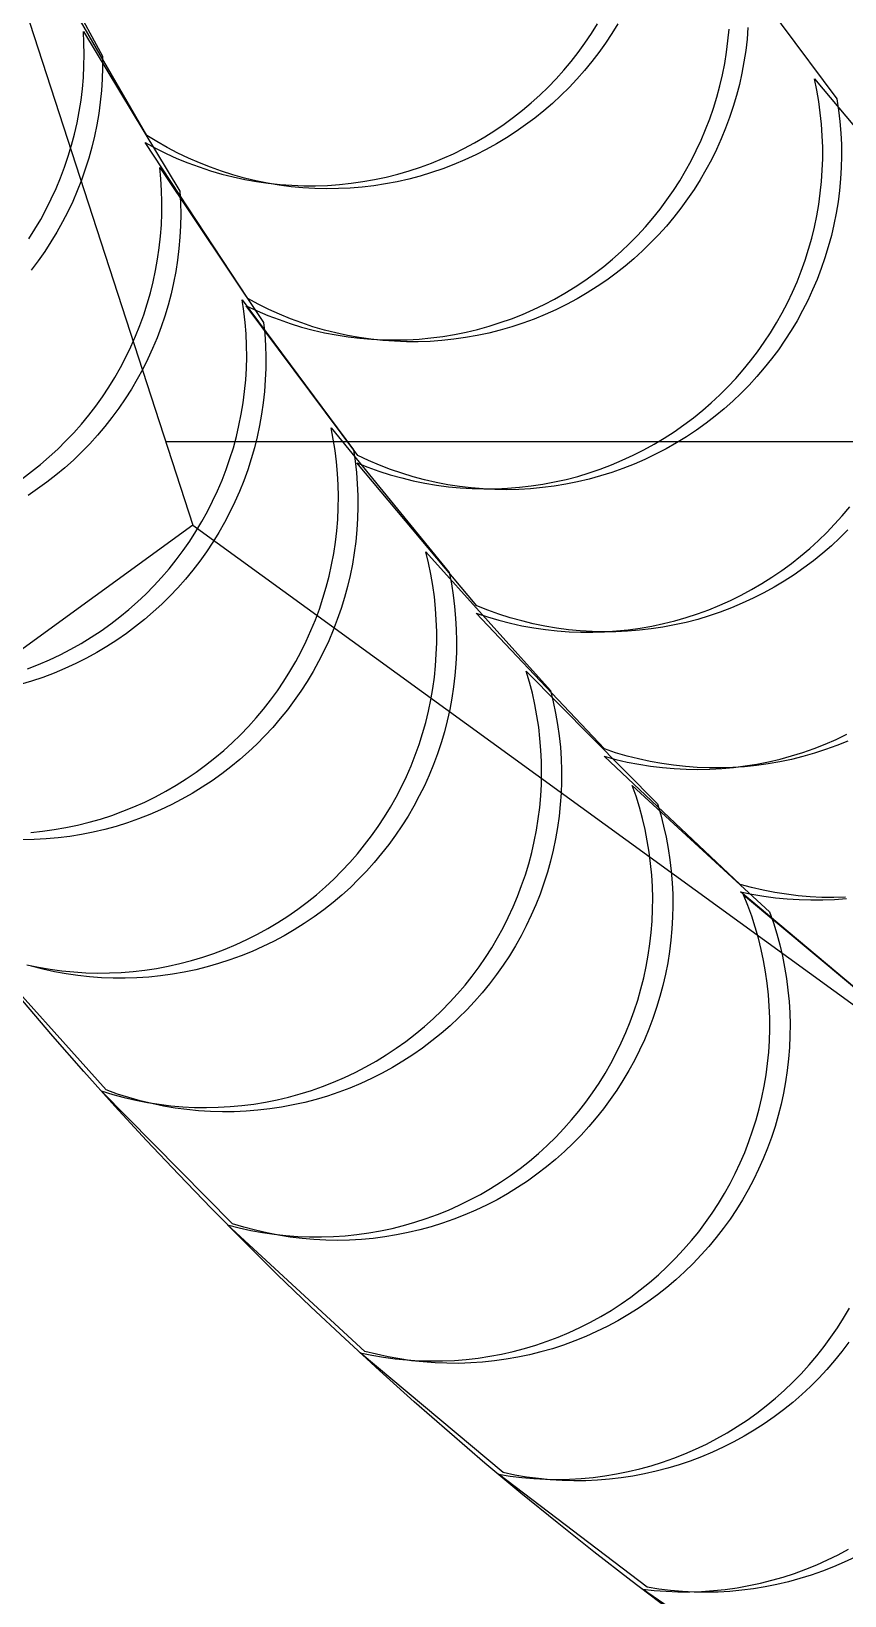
# Model space of a CAD drawing. Header units: metres. Extents: x -10.4 to 10.4, y -10.4 to 10.4.
# Drawn here: x -7.952 to -5.773, y -8.331 to -4.14 of the extents above; entities that cross this region are included whole.
import ezdxf

# ---------------------------------------------------------------- set-up
doc = ezdxf.new("R2010")
doc.units = ezdxf.units.M
for name, color, linetype in [('OBSERVED_CIRCULAR_SCAN', 3, 'Continuous'), ('SCAN_FOOTPRINTS', 5, 'Continuous'), ('TANK_BOUNDARY', 7, 'Continuous')]:
    doc.layers.add(name, color=color, linetype=linetype)

msp = doc.modelspace()

# ---------------------------------------------------------------- linework, layer by layer
at = {"layer": 'OBSERVED_CIRCULAR_SCAN'}
for p, q in [((-9.2941, 0), (-7.5191, -5.4629)), ((-4.9782, -5.2403), (-7.5914, -5.2403)), ((-7.5191, -5.4629), (-8.4367, -6.1297)), ((-7.5191, -5.4629), (-2.872, -8.8392))]:
    msp.add_line(p, q, dxfattribs=at)
at = {"layer": 'SCAN_FOOTPRINTS'}
for points in [[(-7.999, -3.7673), (-7.761, -4.207), (-7.761, -4.207), (-7.7609, -4.2378), (-7.7619, -4.2686), (-7.7639, -4.2993), (-7.7669, -4.33), (-7.771, -4.3605), (-7.7762, -4.3909), (-7.7824, -4.421), (-7.7896, -4.451), (-7.7978, -4.4806), (-7.8071, -4.51), (-7.8173, -4.539), (-7.8285, -4.5677), (-7.8408, -4.596), (-7.8539, -4.6238), (-7.868, -4.6512), (-7.8831, -4.6781), (-7.899, -4.7044), (-7.9159, -4.7302), (-7.9336, -4.7554), (-7.9521, -4.7799)], [(-6.0926, -3.9201), (-5.794, -4.3212), (-5.794, -4.3212), (-5.7895, -4.3516), (-5.786, -4.3822), (-5.7836, -4.4129), (-5.7823, -4.4437), (-5.7819, -4.4745), (-5.7827, -4.5053), (-5.7845, -4.536), (-5.7873, -4.5667), (-5.7912, -4.5972), (-5.7962, -4.6276), (-5.8021, -4.6578), (-5.8091, -4.6878), (-5.8172, -4.7175), (-5.8262, -4.747), (-5.8362, -4.7761), (-5.8473, -4.8048), (-5.8593, -4.8332), (-5.8722, -4.8611), (-5.8862, -4.8886), (-5.901, -4.9155), (-5.9168, -4.942), (-5.9334, -4.9679), (-5.951, -4.9932), (-5.9693, -5.0179), (-5.9886, -5.042), (-6.0086, -5.0653), (-6.0294, -5.088), (-6.051, -5.11), (-6.0733, -5.1312), (-6.0964, -5.1516), (-6.1201, -5.1713), (-6.1445, -5.1901), (-6.1703, -5.2086), (-6.1968, -5.2262), (-6.2238, -5.2429), (-6.2515, -5.2586), (-6.2797, -5.2733), (-6.3084, -5.287), (-6.3375, -5.2996), (-6.3671, -5.3113), (-6.397, -5.3219), (-6.4274, -5.3314), (-6.458, -5.3399), (-6.4889, -5.3472), (-6.5201, -5.3535), (-6.5515, -5.3587), (-6.583, -5.3627), (-6.6146, -5.3656), (-6.6464, -5.3675), (-6.6781, -5.3682), (-6.7099, -5.3677), (-6.7417, -5.3662), (-6.7734, -5.3635), (-6.8049, -5.3597), (-6.8363, -5.3548), (-6.8675, -5.3488), (-6.8985, -5.3417), (-6.9292, -5.3335), (-6.9596, -5.3242), (-6.9897, -5.3139), (-7.0194, -5.3025), (-7.0486, -5.2901), (-7.0774, -5.2766), (-7.376, -4.8755), (-7.376, -4.8755), (-7.3472, -4.889), (-7.3179, -4.9014), (-7.2883, -4.9128), (-7.2582, -4.9232), (-7.2278, -4.9325), (-7.1971, -4.9406), (-7.1661, -4.9478), (-7.1349, -4.9538), (-7.1035, -4.9587), (-7.0719, -4.9624), (-7.0403, -4.9651), (-7.0085, -4.9667), (-6.9767, -4.9671), (-6.9449, -4.9664), (-6.9132, -4.9646), (-6.8816, -4.9616), (-6.85, -4.9576), (-6.8187, -4.9524), (-6.7875, -4.9462), (-6.7566, -4.9388), (-6.7259, -4.9303), (-6.6956, -4.9208), (-6.6657, -4.9102), (-6.6361, -4.8986), (-6.6069, -4.8859), (-6.5782, -4.8722), (-6.5501, -4.8575), (-6.5224, -4.8418), (-6.4954, -4.8251), (-6.4689, -4.8075), (-6.4431, -4.789), (-6.4187, -4.7702), (-6.395, -4.7506), (-6.3719, -4.7301), (-6.3496, -4.7089), (-6.328, -4.687), (-6.3072, -4.6643), (-6.2871, -4.6409), (-6.2679, -4.6168), (-6.2495, -4.5921), (-6.232, -4.5668), (-6.2153, -4.5409), (-6.1996, -4.5145), (-6.1847, -4.4875), (-6.1708, -4.46), (-6.1578, -4.4321), (-6.1458, -4.4038), (-6.1348, -4.375), (-6.1248, -4.3459), (-6.1157, -4.3165), (-6.1077, -4.2867), (-6.1007, -4.2567), (-6.0947, -4.2265), (-6.0898, -4.1961), (-6.0859, -4.1656), (-6.0831, -4.1349)], [(-6.3807, -4.1203), (-6.3969, -4.1465), (-6.4139, -4.1722), (-6.4318, -4.1972), (-6.4505, -4.2217), (-6.47, -4.2455), (-6.4904, -4.2686), (-6.5115, -4.291), (-6.5334, -4.3126), (-6.556, -4.3335), (-6.5793, -4.3537), (-6.6033, -4.373), (-6.628, -4.3914), (-6.6532, -4.4091), (-6.6791, -4.4258), (-6.7055, -4.4416), (-6.7333, -4.4571), (-6.7616, -4.4715), (-6.7904, -4.4849), (-6.8197, -4.4972), (-6.8494, -4.5086), (-6.8795, -4.5189), (-6.9099, -4.5281), (-6.9406, -4.5362), (-6.9716, -4.5432), (-7.0028, -4.5492), (-7.0343, -4.554), (-7.0658, -4.5577), (-7.0975, -4.5604), (-7.1293, -4.5618), (-7.161, -4.5622), (-7.1928, -4.5614), (-7.2246, -4.5596), (-7.2562, -4.5566), (-7.2877, -4.5525), (-7.3191, -4.5472), (-7.3502, -4.5409), (-7.3811, -4.5335), (-7.4118, -4.525), (-7.4421, -4.5154), (-7.472, -4.5047), (-7.5016, -4.493), (-7.5307, -4.4803), (-7.5593, -4.4665), (-7.5875, -4.4518), (-7.6151, -4.436), (-7.6421, -4.4193), (-7.8921, -3.9863)], [(-7.9586, -4.6967), (-7.9421, -4.6707), (-7.9265, -4.6442), (-7.9118, -4.6171), (-7.8981, -4.5896), (-7.8853, -4.5616), (-7.8734, -4.5331), (-7.8626, -4.5043), (-7.8527, -4.4751), (-7.8439, -4.4456), (-7.836, -4.4159), (-7.8292, -4.3858), (-7.8234, -4.3556), (-7.8186, -4.3252), (-7.8149, -4.2946), (-7.8123, -4.2639), (-7.8107, -4.2332), (-7.8101, -4.2024), (-7.8106, -4.1716), (-7.8121, -4.1408), (-7.5537, -4.5689), (-7.5537, -4.5689), (-7.5521, -4.5996), (-7.5516, -4.6304), (-7.5522, -4.6612), (-7.5538, -4.6919), (-7.5565, -4.7226), (-7.5602, -4.7532), (-7.5649, -4.7836), (-7.5707, -4.8139), (-7.5775, -4.8439), (-7.5854, -4.8737), (-7.5942, -4.9031), (-7.6041, -4.9323), (-7.615, -4.9611), (-7.6268, -4.9896), (-7.6396, -5.0176), (-7.6534, -5.0451), (-7.668, -5.0722), (-7.6836, -5.0987), (-7.7001, -5.1247), (-7.7175, -5.1501), (-7.7358, -5.175), (-7.7548, -5.1991), (-7.7747, -5.2226), (-7.7954, -5.2454), (-7.8169, -5.2675), (-7.8391, -5.2889), (-7.862, -5.3094), (-7.8856, -5.3292), (-7.9099, -5.3482), (-7.9348, -5.3663), (-7.9603, -5.3835)], [(-6.0323, -4.1307), (-6.0349, -4.1614), (-6.0384, -4.192), (-6.0431, -4.2224), (-6.0487, -4.2527), (-6.0554, -4.2827), (-6.0631, -4.3126), (-6.0719, -4.3421), (-6.0816, -4.3713), (-6.0924, -4.4002), (-6.1041, -4.4286), (-6.1167, -4.4567), (-6.1304, -4.4843), (-6.1449, -4.5114), (-6.1604, -4.538), (-6.1768, -4.5641), (-6.1941, -4.5896), (-6.2122, -4.6145), (-6.2312, -4.6387), (-6.251, -4.6623), (-6.2716, -4.6852), (-6.293, -4.7074), (-6.3151, -4.7288), (-6.3379, -4.7495), (-6.3614, -4.7694), (-6.3856, -4.7884), (-6.4104, -4.8067), (-6.4359, -4.824), (-6.4627, -4.841), (-6.4902, -4.8571), (-6.5182, -4.8721), (-6.5467, -4.8862), (-6.5757, -4.8992), (-6.6051, -4.9112), (-6.6349, -4.9222), (-6.6651, -4.9321), (-6.6957, -4.9409), (-6.7265, -4.9487), (-6.7576, -4.9553), (-6.7889, -4.9609), (-6.8203, -4.9653), (-6.852, -4.9687), (-6.8837, -4.9709), (-6.9154, -4.972), (-6.9472, -4.9719), (-6.979, -4.9708), (-7.0107, -4.9685), (-7.0423, -4.9651), (-7.0738, -4.9606), (-7.105, -4.955), (-7.1361, -4.9483), (-7.1669, -4.9405), (-7.1974, -4.9316), (-7.2276, -4.9216), (-7.2574, -4.9106), (-7.2868, -4.8985), (-7.3158, -4.8854), (-7.3443, -4.8713), (-7.3722, -4.8562), (-7.647, -4.4384), (-7.647, -4.4384), (-7.619, -4.4535), (-7.5906, -4.4677), (-7.5616, -4.4808), (-7.5322, -4.4928), (-7.5024, -4.5038), (-7.4722, -4.5138), (-7.4417, -4.5227), (-7.4109, -4.5305), (-7.3798, -4.5372), (-7.3485, -4.5428), (-7.317, -4.5474), (-7.2854, -4.5508), (-7.2537, -4.553), (-7.222, -4.5542), (-7.1902, -4.5542), (-7.1584, -4.5531), (-7.1267, -4.5509), (-7.0951, -4.5476), (-7.0636, -4.5431), (-7.0323, -4.5376), (-7.0012, -4.5309), (-6.9704, -4.5232), (-6.9399, -4.5143), (-6.9097, -4.5044), (-6.8798, -4.4935), (-6.8504, -4.4815), (-6.8214, -4.4684), (-6.7929, -4.4544), (-6.7649, -4.4393), (-6.7375, -4.4233), (-6.7106, -4.4063), (-6.6852, -4.3889), (-6.6604, -4.3707), (-6.6362, -4.3516), (-6.6127, -4.3318), (-6.5898, -4.3111), (-6.5677, -4.2897), (-6.5464, -4.2675), (-6.5258, -4.2446), (-6.506, -4.221), (-6.487, -4.1968), (-6.4689, -4.1719), (-6.4516, -4.1464), (-6.4352, -4.1203)], [(-5.7647, -5.4757), (-5.7865, -5.4974), (-5.8091, -5.5184), (-5.8323, -5.5386), (-5.857, -5.5586), (-5.8824, -5.5777), (-5.9085, -5.5959), (-5.9352, -5.6132), (-5.9624, -5.6295), (-5.9903, -5.6448), (-6.0186, -5.6592), (-6.0475, -5.6725), (-6.0768, -5.6848), (-6.1065, -5.6961), (-6.1366, -5.7063), (-6.167, -5.7155), (-6.1978, -5.7235), (-6.2288, -5.7305), (-6.26, -5.7364), (-6.2915, -5.7412), (-6.323, -5.7448), (-6.3547, -5.7474), (-6.3865, -5.7488), (-6.4183, -5.7491), (-6.45, -5.7483), (-6.4818, -5.7463), (-6.5134, -5.7433), (-6.5449, -5.7391), (-6.5763, -5.7338), (-6.6074, -5.7274), (-6.6383, -5.7199), (-6.6689, -5.7113), (-6.6992, -5.7017), (-6.7291, -5.691), (-6.7586, -5.6792), (-7.08, -5.2962), (-7.08, -5.2962), (-7.0505, -5.3079), (-7.0206, -5.3187), (-6.9903, -5.3283), (-6.9597, -5.3369), (-6.9288, -5.3444), (-6.8976, -5.3508), (-6.8663, -5.3561), (-6.8348, -5.3602), (-6.8032, -5.3633), (-6.7714, -5.3652), (-6.7397, -5.3661), (-6.7079, -5.3658), (-6.6761, -5.3643), (-6.6444, -5.3618), (-6.6129, -5.3581), (-6.5814, -5.3534), (-6.5502, -5.3475), (-6.5192, -5.3405), (-6.4884, -5.3325), (-6.458, -5.3233), (-6.4279, -5.3131), (-6.3982, -5.3018), (-6.3689, -5.2895), (-6.34, -5.2761), (-6.3117, -5.2618), (-6.2838, -5.2464), (-6.2565, -5.2301), (-6.2299, -5.2129), (-6.2038, -5.1946), (-6.1784, -5.1755), (-6.1537, -5.1555), (-6.1305, -5.1353), (-6.1079, -5.1144), (-6.0861, -5.0926), (-6.0651, -5.0702), (-6.0448, -5.047), (-6.0253, -5.0231), (-6.0067, -4.9986), (-5.9889, -4.9735), (-5.972, -4.9478), (-5.9559, -4.9215), (-5.9408, -4.8946), (-5.9266, -4.8673), (-5.9133, -4.8395), (-5.901, -4.8113), (-5.8897, -4.7827), (-5.8794, -4.7537), (-5.8701, -4.7243), (-5.8617, -4.6947), (-5.8544, -4.6648), (-5.8481, -4.6346), (-5.8429, -4.6043), (-5.8387, -4.5738), (-5.8355, -4.5431), (-5.8334, -4.5124), (-5.8323, -4.4816), (-5.8323, -4.4508), (-5.8334, -4.4201), (-5.8355, -4.3893), (-5.8386, -4.3587), (-5.8428, -4.3282), (-5.8481, -4.2979), (-5.8544, -4.2677), (-5.533, -4.6507)], [(-7.9756, -5.3381), (-7.9509, -5.3197), (-7.9269, -5.3004), (-7.9035, -5.2803), (-7.8809, -5.2595), (-7.859, -5.2378), (-7.8378, -5.2155), (-7.8174, -5.1924), (-7.7978, -5.1686), (-7.7791, -5.1442), (-7.7612, -5.1192), (-7.7441, -5.0935), (-7.7279, -5.0673), (-7.7127, -5.0406), (-7.6984, -5.0133), (-7.685, -4.9856), (-7.6725, -4.9574), (-7.6611, -4.9288), (-7.6506, -4.8999), (-7.6411, -4.8706), (-7.6326, -4.841), (-7.6252, -4.8111), (-7.6187, -4.781), (-7.6133, -4.7507), (-7.609, -4.7202), (-7.6057, -4.6896), (-7.6034, -4.6589), (-7.6022, -4.6281), (-7.602, -4.5973), (-7.6029, -4.5665), (-7.6049, -4.5358), (-7.6079, -4.5052), (-7.3295, -4.9205), (-7.3295, -4.9205), (-7.3265, -4.9511), (-7.3245, -4.9819), (-7.3236, -5.0126), (-7.3238, -5.0434), (-7.325, -5.0742), (-7.3273, -5.1049), (-7.3306, -5.1355), (-7.3349, -5.166), (-7.3403, -5.1963), (-7.3468, -5.2264), (-7.3542, -5.2563), (-7.3627, -5.2859), (-7.3722, -5.3152), (-7.3827, -5.3442), (-7.3941, -5.3727), (-7.4066, -5.4009), (-7.42, -5.4286), (-7.4343, -5.4559), (-7.4495, -5.4826), (-7.4657, -5.5089), (-7.4828, -5.5345), (-7.5007, -5.5595), (-7.5194, -5.584), (-7.539, -5.6077), (-7.5594, -5.6308), (-7.5806, -5.6532), (-7.6025, -5.6748), (-7.6251, -5.6957), (-7.6485, -5.7157), (-7.6725, -5.735), (-7.6972, -5.7534), (-7.7225, -5.771), (-7.7492, -5.7882), (-7.7765, -5.8045), (-7.8043, -5.8198), (-7.8327, -5.8341), (-7.8616, -5.8474), (-7.8909, -5.8597), (-7.9206, -5.8709), (-7.9508, -5.8811), (-7.9812, -5.8902)], [(-7.9619, -5.8483), (-7.9323, -5.8367), (-7.9031, -5.8241), (-7.8744, -5.8104), (-7.8462, -5.7958), (-7.8185, -5.7802), (-7.7914, -5.7636), (-7.7649, -5.746), (-7.739, -5.7276), (-7.7146, -5.7088), (-7.6908, -5.6892), (-7.6677, -5.6688), (-7.6454, -5.6477), (-7.6237, -5.6258), (-7.6029, -5.6031), (-7.5828, -5.5798), (-7.5635, -5.5558), (-7.545, -5.5311), (-7.5275, -5.5058), (-7.5107, -5.48), (-7.4949, -5.4536), (-7.48, -5.4266), (-7.466, -5.3992), (-7.453, -5.3713), (-7.4409, -5.3429), (-7.4299, -5.3142), (-7.4197, -5.2851), (-7.4106, -5.2557), (-7.4026, -5.226), (-7.3955, -5.196), (-7.3895, -5.1658), (-7.3845, -5.1355), (-7.3805, -5.1049), (-7.3776, -5.0743), (-7.3757, -5.0435), (-7.3749, -5.0127), (-7.3751, -4.9819), (-7.3764, -4.9512), (-7.3788, -4.9205), (-7.3822, -4.8899), (-7.3866, -4.8594), (-7.0889, -5.2611), (-7.0889, -5.2611), (-7.0845, -5.2916), (-7.0811, -5.3222), (-7.0787, -5.3529), (-7.0774, -5.3837), (-7.0772, -5.4145), (-7.078, -5.4452), (-7.0799, -5.476), (-7.0828, -5.5066), (-7.0867, -5.5372), (-7.0918, -5.5676), (-7.0978, -5.5977), (-7.1049, -5.6277), (-7.1129, -5.6574), (-7.122, -5.6868), (-7.1322, -5.7159), (-7.1432, -5.7447), (-7.1553, -5.773), (-7.1683, -5.8009), (-7.1823, -5.8283), (-7.1972, -5.8553), (-7.213, -5.8817), (-7.2298, -5.9076), (-7.2473, -5.9328), (-7.2658, -5.9575), (-7.2851, -5.9815), (-7.3052, -6.0048), (-7.326, -6.0275), (-7.3477, -6.0494), (-7.37, -6.0705), (-7.3931, -6.0909), (-7.4169, -6.1105), (-7.4413, -6.1293), (-7.4672, -6.1477), (-7.4937, -6.1653), (-7.5208, -6.1819), (-7.5485, -6.1975), (-7.5767, -6.2122), (-7.6054, -6.2258), (-7.6346, -6.2384), (-7.6642, -6.25), (-7.6942, -6.2605), (-7.7245, -6.27), (-7.7552, -6.2784), (-7.7861, -6.2857), (-7.8173, -6.2919), (-7.8486, -6.297), (-7.8802, -6.3009), (-7.9118, -6.3038), (-7.9436, -6.3056), (-7.9754, -6.3062)], [(-7.9533, -6.2864), (-7.9217, -6.2832), (-7.8902, -6.2788), (-7.8589, -6.2734), (-7.8278, -6.2668), (-7.7969, -6.2591), (-7.7664, -6.2504), (-7.7361, -6.2406), (-7.7063, -6.2297), (-7.6768, -6.2178), (-7.6478, -6.2048), (-7.6192, -6.1908), (-7.5912, -6.1758), (-7.5637, -6.1599), (-7.5368, -6.1429), (-7.5105, -6.1251), (-7.4849, -6.1063), (-7.4599, -6.0866), (-7.4364, -6.0667), (-7.4136, -6.0461), (-7.3915, -6.0246), (-7.3701, -6.0024), (-7.3495, -5.9795), (-7.3298, -5.9559), (-7.3108, -5.9317), (-7.2927, -5.9068), (-7.2754, -5.8813), (-7.259, -5.8552), (-7.2436, -5.8286), (-7.229, -5.8014), (-7.2154, -5.7738), (-7.2027, -5.7457), (-7.191, -5.7172), (-7.1803, -5.6884), (-7.1706, -5.6592), (-7.1619, -5.6296), (-7.1542, -5.5998), (-7.1475, -5.5698), (-7.1419, -5.5395), (-7.1373, -5.509), (-7.1337, -5.4784), (-7.1312, -5.4478), (-7.1297, -5.417), (-7.1293, -5.3862), (-7.13, -5.3554), (-7.1317, -5.3247), (-7.1344, -5.294), (-7.1382, -5.2635), (-7.143, -5.233), (-7.1489, -5.2028), (-6.8326, -5.59), (-6.8326, -5.59), (-6.8267, -5.6202), (-6.8219, -5.6507), (-6.8181, -5.6812), (-6.8153, -5.7119), (-6.8136, -5.7426), (-6.813, -5.7734), (-6.8134, -5.8042), (-6.8148, -5.835), (-6.8174, -5.8657), (-6.8209, -5.8962), (-6.8255, -5.9267), (-6.8312, -5.957), (-6.8378, -5.987), (-6.8455, -6.0168), (-6.8543, -6.0464), (-6.864, -6.0756), (-6.8747, -6.1045), (-6.8864, -6.1329), (-6.8991, -6.161), (-6.9127, -6.1886), (-6.9272, -6.2158), (-6.9427, -6.2424), (-6.9591, -6.2685), (-6.9763, -6.294), (-6.9945, -6.3189), (-7.0134, -6.3431), (-7.0332, -6.3667), (-7.0538, -6.3896), (-7.0751, -6.4118), (-7.0972, -6.4333), (-7.12, -6.4539), (-7.1436, -6.4738), (-7.1685, -6.4935), (-7.1942, -6.5123), (-7.2205, -6.5301), (-7.2474, -6.5471), (-7.2749, -6.563), (-7.3029, -6.578), (-7.3314, -6.592), (-7.3605, -6.605), (-7.3899, -6.6169), (-7.4198, -6.6278), (-7.45, -6.6376), (-7.4806, -6.6463), (-7.5114, -6.654), (-7.5425, -6.6606), (-7.5738, -6.666), (-7.6053, -6.6704), (-7.6369, -6.6736), (-7.6687, -6.6758), (-7.7004, -6.6768), (-7.7322, -6.6767), (-7.764, -6.6754), (-7.7957, -6.6731), (-7.8273, -6.6696), (-7.8587, -6.665), (-7.89, -6.6593), (-7.921, -6.6525), (-7.9518, -6.6446)], [(-5.765, -6.0415), (-5.7944, -6.0535), (-5.8243, -6.0644), (-5.8545, -6.0742), (-5.8851, -6.083), (-5.9159, -6.0907), (-5.947, -6.0973), (-5.9783, -6.1028), (-6.0098, -6.1071), (-6.0414, -6.1104), (-6.0731, -6.1126), (-6.1049, -6.1136), (-6.1367, -6.1135), (-6.1684, -6.1123), (-6.2001, -6.1099), (-6.2317, -6.1065), (-6.2632, -6.1019), (-6.2945, -6.0962), (-6.3255, -6.0894), (-6.3563, -6.0816), (-6.3868, -6.0726), (-6.417, -6.0626), (-6.7601, -5.6989), (-6.7601, -5.6989), (-6.7299, -5.7089), (-6.6994, -5.7179), (-6.6686, -5.7257), (-6.6376, -5.7325), (-6.6063, -5.7382), (-6.5749, -5.7428), (-6.5433, -5.7462), (-6.5116, -5.7486), (-6.4798, -5.7498), (-6.448, -5.7499), (-6.4162, -5.7489), (-6.3845, -5.7467), (-6.3529, -5.7435), (-6.3214, -5.7391), (-6.2901, -5.7336), (-6.259, -5.727), (-6.2282, -5.7193), (-6.1976, -5.7105), (-6.1674, -5.7007), (-6.1375, -5.6898), (-6.1081, -5.6778), (-6.0791, -5.6649), (-6.0505, -5.6509), (-6.0225, -5.6359), (-5.995, -5.6199), (-5.9681, -5.6029), (-5.9419, -5.5851), (-5.9162, -5.5663), (-5.8913, -5.5466), (-5.867, -5.526), (-5.8435, -5.5046), (-5.8215, -5.4831), (-5.8002, -5.4609), (-5.7797, -5.4379), (-5.76, -5.4142)], [(-7.9634, -6.6409), (-7.9323, -6.6473), (-7.901, -6.6526), (-7.8695, -6.6568), (-7.8378, -6.6599), (-7.8061, -6.6619), (-7.7743, -6.6628), (-7.7426, -6.6625), (-7.7108, -6.6611), (-7.6791, -6.6586), (-7.6475, -6.655), (-7.6161, -6.6503), (-7.5849, -6.6444), (-7.5538, -6.6375), (-7.5231, -6.6295), (-7.4926, -6.6204), (-7.4625, -6.6102), (-7.4328, -6.5989), (-7.4035, -6.5867), (-7.3746, -6.5733), (-7.3462, -6.559), (-7.3184, -6.5437), (-7.2911, -6.5274), (-7.2644, -6.5102), (-7.2383, -6.492), (-7.2129, -6.4729), (-7.1881, -6.453), (-7.1641, -6.4321), (-7.1416, -6.4112), (-7.1198, -6.3894), (-7.0987, -6.367), (-7.0784, -6.3438), (-7.059, -6.3199), (-7.0403, -6.2954), (-7.0225, -6.2703), (-7.0056, -6.2446), (-6.9896, -6.2183), (-6.9744, -6.1914), (-6.9602, -6.1641), (-6.947, -6.1363), (-6.9347, -6.1081), (-6.9234, -6.0795), (-6.913, -6.0505), (-6.9037, -6.0211), (-6.8954, -5.9915), (-6.888, -5.9616), (-6.8818, -5.9314), (-6.8765, -5.9011), (-6.8723, -5.8706), (-6.8691, -5.8399), (-6.867, -5.8092), (-6.866, -5.7784), (-6.8659, -5.7477), (-6.867, -5.7169), (-6.8691, -5.6862), (-6.8722, -5.6555), (-6.8764, -5.625), (-6.8817, -5.5947), (-6.8879, -5.5645), (-6.8952, -5.5346), (-6.561, -5.9064), (-6.561, -5.9064), (-6.5537, -5.9364), (-6.5474, -5.9665), (-6.5422, -5.9969), (-6.538, -6.0274), (-6.5348, -6.058), (-6.5327, -6.0887), (-6.5317, -6.1195), (-6.5317, -6.1503), (-6.5327, -6.1811), (-6.5349, -6.2118), (-6.538, -6.2424), (-6.5422, -6.2729), (-6.5475, -6.3033), (-6.5538, -6.3334), (-6.5611, -6.3633), (-6.5694, -6.393), (-6.5788, -6.4223), (-6.5891, -6.4513), (-6.6004, -6.4799), (-6.6127, -6.5082), (-6.626, -6.536), (-6.6402, -6.5633), (-6.6553, -6.5901), (-6.6713, -6.6164), (-6.6883, -6.6421), (-6.7061, -6.6672), (-6.7247, -6.6918), (-6.7442, -6.7156), (-6.7644, -6.7388), (-6.7855, -6.7613), (-6.8073, -6.783), (-6.8299, -6.804), (-6.8539, -6.8248), (-6.8786, -6.8448), (-6.904, -6.8638), (-6.9301, -6.882), (-6.9568, -6.8993), (-6.9841, -6.9155), (-7.012, -6.9309), (-7.0403, -6.9452), (-7.0692, -6.9585), (-7.0985, -6.9708), (-7.1282, -6.982), (-7.1584, -6.9922), (-7.1888, -7.0013), (-7.2196, -7.0093), (-7.2506, -7.0163), (-7.2818, -7.0221), (-7.3133, -7.0269), (-7.3448, -7.0305), (-7.3765, -7.033), (-7.4083, -7.0344), (-7.4401, -7.0346), (-7.4718, -7.0338), (-7.5036, -7.0318), (-7.5352, -7.0287), (-7.5667, -7.0245), (-7.598, -7.0191), (-7.6292, -7.0127), (-7.6601, -7.0052), (-7.6906, -6.9966), (-7.7209, -6.9869), (-7.7508, -6.9761), (-8.0851, -6.6043)], [(-5.7708, -6.46), (-5.8026, -6.4606), (-5.8344, -6.4601), (-5.8661, -6.4585), (-5.8978, -6.4557), (-5.9294, -6.4519), (-5.9608, -6.4469), (-5.992, -6.4409), (-6.0229, -6.4337), (-6.0536, -6.4254), (-6.4173, -6.0823), (-6.4173, -6.0823), (-6.3866, -6.0906), (-6.3556, -6.0977), (-6.3244, -6.1038), (-6.293, -6.1088), (-6.2615, -6.1126), (-6.2298, -6.1154), (-6.1981, -6.117), (-6.1663, -6.1175), (-6.1345, -6.1168), (-6.1028, -6.1151), (-6.0711, -6.1122), (-6.0396, -6.1082), (-6.0082, -6.1031), (-5.977, -6.0969), (-5.9461, -6.0896), (-5.9154, -6.0812), (-5.8851, -6.0718), (-5.8551, -6.0612), (-5.8255, -6.0497), (-5.7963, -6.037), (-5.7676, -6.0234)], [(-5.6698, -6.7665), (-6.0528, -6.4451), (-6.0528, -6.4451), (-6.0217, -6.4516), (-5.9903, -6.457), (-5.9588, -6.4612), (-5.9272, -6.4643), (-5.8955, -6.4663), (-5.8637, -6.4672), (-5.8319, -6.467), (-5.8002, -6.4656), (-5.7685, -6.4632)], [(-5.7624, -7.6519), (-5.781, -7.6765), (-5.8003, -7.7005), (-5.8211, -7.7245), (-5.8428, -7.7478), (-5.8653, -7.7702), (-5.8885, -7.7919), (-5.9125, -7.8127), (-5.9372, -7.8327), (-5.9626, -7.8518), (-5.9887, -7.87), (-6.0154, -7.8873), (-6.0427, -7.9036), (-6.0706, -7.9189), (-6.0989, -7.9332), (-6.1278, -7.9465), (-6.1571, -7.9588), (-6.1868, -7.9701), (-6.2169, -7.9803), (-6.2474, -7.9894), (-6.2781, -7.9975), (-6.3091, -8.0044), (-6.3404, -8.0103), (-6.3718, -8.015), (-6.4034, -8.0186), (-6.4351, -8.0212), (-6.4668, -8.0226), (-6.4986, -8.0228), (-6.5304, -8.022), (-6.5621, -8.02), (-6.5938, -8.0169), (-6.6253, -8.0127), (-6.6566, -8.0074), (-6.6877, -8.001), (-7.0712, -7.6801), (-7.0712, -7.6801), (-7.04, -7.6865), (-7.0087, -7.6918), (-6.9772, -7.696), (-6.9456, -7.6991), (-6.9138, -7.7011), (-6.8821, -7.7019), (-6.8503, -7.7017), (-6.8185, -7.7003), (-6.7868, -7.6978), (-6.7553, -7.6941), (-6.7238, -7.6894), (-6.6926, -7.6835), (-6.6616, -7.6766), (-6.6308, -7.6685), (-6.6004, -7.6594), (-6.5703, -7.6492), (-6.5405, -7.6379), (-6.5112, -7.6257), (-6.4824, -7.6123), (-6.454, -7.598), (-6.4261, -7.5827), (-6.3989, -7.5664), (-6.3722, -7.5491), (-6.3461, -7.5309), (-6.3207, -7.5118), (-6.296, -7.4919), (-6.272, -7.471), (-6.2487, -7.4493), (-6.2262, -7.4269), (-6.2046, -7.4036), (-6.1837, -7.3796), (-6.1644, -7.3556), (-6.1459, -7.331), (-6.1282, -7.3058), (-6.1114, -7.28), (-6.0955, -7.2536), (-6.0805, -7.2268), (-6.0664, -7.1994), (-6.0533, -7.1715), (-6.0411, -7.1432), (-6.03, -7.1145), (-6.0198, -7.0855), (-6.0106, -7.0561), (-6.0024, -7.0264), (-5.9952, -6.9965), (-5.9891, -6.9663), (-5.984, -6.9359), (-5.9799, -6.9054), (-5.9769, -6.8747), (-5.9749, -6.844), (-5.974, -6.8132), (-5.9742, -6.7824), (-5.9754, -6.7517), (-5.9776, -6.721), (-5.9809, -6.6903), (-5.9852, -6.6599), (-5.9906, -6.6295), (-5.997, -6.5994), (-6.0045, -6.5695), (-6.0129, -6.5399), (-6.0224, -6.5106), (-6.0329, -6.4817), (-6.0443, -6.4531), (-5.6609, -6.774)], [(-5.7457, -8.2271), (-5.7744, -8.2407), (-5.8035, -8.2534), (-5.8331, -8.265), (-5.8631, -8.2755), (-5.8934, -8.285), (-5.9241, -8.2934), (-5.955, -8.3007), (-5.9862, -8.307), (-6.0176, -8.3121), (-6.0491, -8.3161), (-6.0808, -8.319), (-6.1125, -8.3208), (-6.1443, -8.3214), (-6.1761, -8.321), (-6.2078, -8.3194), (-6.2395, -8.3167), (-6.271, -8.3128), (-6.3024, -8.3079), (-6.7006, -8.0055), (-6.7006, -8.0055), (-6.6692, -8.0104), (-6.6376, -8.0142), (-6.606, -8.0169), (-6.5742, -8.0185), (-6.5424, -8.019), (-6.5107, -8.0184), (-6.4789, -8.0166), (-6.4473, -8.0137), (-6.4157, -8.0097), (-6.3844, -8.0046), (-6.3532, -7.9983), (-6.3223, -7.991), (-6.2916, -7.9826), (-6.2613, -7.9731), (-6.2313, -7.9625), (-6.2017, -7.9509), (-6.1725, -7.9383), (-6.1438, -7.9246), (-6.1156, -7.91), (-6.088, -7.8943), (-6.0609, -7.8777), (-6.0344, -7.8601), (-6.0086, -7.8416), (-5.9834, -7.8222), (-5.9589, -7.8019), (-5.9351, -7.7808), (-5.9121, -7.7589), (-5.8899, -7.7361), (-5.8686, -7.7126), (-5.848, -7.6883), (-5.8284, -7.6634), (-5.8102, -7.6385), (-5.7928, -7.6131), (-5.7763, -7.5871), (-5.7608, -7.5605)], [(-5.9031, -8.5963), (-6.3151, -8.313), (-6.3151, -8.313), (-6.2835, -8.3164), (-6.2518, -8.3188), (-6.22, -8.32), (-6.1882, -8.3201), (-6.1565, -8.319), (-6.1247, -8.3169), (-6.0931, -8.3136), (-6.0616, -8.3092), (-6.0303, -8.3037), (-5.9992, -8.2971), (-5.9684, -8.2894), (-5.9378, -8.2807), (-5.9076, -8.2708), (-5.8778, -8.2599), (-5.8483, -8.2479), (-5.8193, -8.2349), (-5.7908, -8.2209), (-5.7628, -8.2059)]]:
    msp.add_lwpolyline(points, dxfattribs=at)
for points in [[(-6.2747, -6.2097), (-6.266, -6.2392), (-6.2583, -6.2691), (-6.2517, -6.2991), (-6.246, -6.3294), (-6.2414, -6.3598), (-6.2379, -6.3904), (-6.2354, -6.4211), (-6.234, -6.4519), (-6.2336, -6.4827), (-6.2342, -6.5135), (-6.2359, -6.5442), (-6.2387, -6.5749), (-6.2425, -6.6054), (-6.2474, -6.6358), (-6.2533, -6.6661), (-6.2602, -6.6961), (-6.2681, -6.7258), (-6.2771, -6.7553), (-6.287, -6.7844), (-6.298, -6.8132), (-6.3099, -6.8416), (-6.3228, -6.8695), (-6.3367, -6.897), (-6.3514, -6.9241), (-6.3671, -6.9506), (-6.3837, -6.9765), (-6.4012, -7.0019), (-6.4195, -7.0266), (-6.4387, -7.0507), (-6.4586, -7.0742), (-6.4794, -7.0969), (-6.5009, -7.1189), (-6.5239, -7.1408), (-6.5477, -7.162), (-6.5722, -7.1822), (-6.5974, -7.2016), (-6.6232, -7.2201), (-6.6497, -7.2377), (-6.6768, -7.2543), (-6.7045, -7.2699), (-6.7327, -7.2846), (-6.7614, -7.2982), (-6.7906, -7.3108), (-6.8202, -7.3224), (-6.8502, -7.333), (-6.8805, -7.3425), (-6.9112, -7.3509), (-6.9421, -7.3582), (-6.9733, -7.3644), (-7.0046, -7.3695), (-7.0362, -7.3735), (-7.0678, -7.3764), (-7.0996, -7.3781), (-7.1313, -7.3788), (-7.1631, -7.3783), (-7.1949, -7.3767), (-7.2265, -7.3739), (-7.2581, -7.3701), (-7.2895, -7.3652), (-7.3207, -7.3591), (-7.3517, -7.3519), (-7.3824, -7.3437), (-7.4127, -7.3344), (-7.7642, -6.9787), (-7.7642, -6.9787), (-7.7338, -6.9881), (-7.7031, -6.9963), (-7.6722, -7.0035), (-7.6409, -7.0095), (-7.6095, -7.0145), (-7.578, -7.0183), (-7.5463, -7.021), (-7.5146, -7.0226), (-7.4828, -7.0231), (-7.451, -7.0225), (-7.4193, -7.0207), (-7.3876, -7.0178), (-7.3561, -7.0138), (-7.3247, -7.0087), (-7.2935, -7.0025), (-7.2626, -6.9952), (-7.232, -6.9868), (-7.2016, -6.9773), (-7.1716, -6.9668), (-7.142, -6.9552), (-7.1129, -6.9426), (-7.0842, -6.9289), (-7.056, -6.9143), (-7.0283, -6.8986), (-7.0012, -6.882), (-6.9747, -6.8645), (-6.9488, -6.846), (-6.9236, -6.8266), (-6.8991, -6.8063), (-6.8754, -6.7852), (-6.8524, -6.7633), (-6.8309, -6.7413), (-6.8101, -6.7185), (-6.7901, -6.6951), (-6.771, -6.671), (-6.7526, -6.6462), (-6.7352, -6.6209), (-6.7186, -6.5949), (-6.7029, -6.5684), (-6.6881, -6.5414), (-6.6743, -6.5139), (-6.6614, -6.4859), (-6.6494, -6.4576), (-6.6385, -6.4288), (-6.6285, -6.3996), (-6.6196, -6.3702), (-6.6116, -6.3404), (-6.6047, -6.3104), (-6.5988, -6.2802), (-6.594, -6.2498), (-6.5902, -6.2192), (-6.5874, -6.1886), (-6.5857, -6.1578), (-6.585, -6.127), (-6.5854, -6.0962), (-6.5869, -6.0655), (-6.5894, -6.0348), (-6.5929, -6.0042), (-6.5975, -5.9738), (-6.6031, -5.9435), (-6.6098, -5.9134), (-6.6175, -5.8836), (-6.6262, -5.8541), (-6.2747, -6.2097)], [(-5.9745, -6.4991), (-5.9644, -6.5282), (-5.9553, -6.5576), (-5.9472, -6.5873), (-5.9402, -6.6173), (-5.9341, -6.6475), (-5.9292, -6.6779), (-5.9252, -6.7084), (-5.9223, -6.7391), (-5.9205, -6.7698), (-5.9197, -6.8006), (-5.9199, -6.8314), (-5.9212, -6.8621), (-5.9236, -6.8929), (-5.927, -6.9235), (-5.9315, -6.9539), (-5.937, -6.9842), (-5.9435, -7.0143), (-5.9511, -7.0442), (-5.9596, -7.0737), (-5.9692, -7.103), (-5.9798, -7.1319), (-5.9913, -7.1605), (-6.0039, -7.1886), (-6.0174, -7.2163), (-6.0318, -7.2435), (-6.0471, -7.2702), (-6.0634, -7.2963), (-6.0805, -7.3219), (-6.0985, -7.3469), (-6.1174, -7.3713), (-6.137, -7.395), (-6.1575, -7.418), (-6.1794, -7.441), (-6.2022, -7.4632), (-6.2257, -7.4846), (-6.2499, -7.5051), (-6.2749, -7.5248), (-6.3005, -7.5436), (-6.3268, -7.5615), (-6.3537, -7.5784), (-6.3812, -7.5944), (-6.4092, -7.6094), (-6.4377, -7.6234), (-6.4668, -7.6364), (-6.4962, -7.6483), (-6.5261, -7.6592), (-6.5563, -7.669), (-6.5869, -7.6778), (-6.6177, -7.6855), (-6.6488, -7.6921), (-6.6801, -7.6975), (-6.7116, -7.7019), (-6.7432, -7.7052), (-6.7749, -7.7073), (-6.8067, -7.7083), (-6.8385, -7.7082), (-6.8702, -7.707), (-6.9019, -7.7046), (-6.9335, -7.7012), (-6.965, -7.6966), (-6.9963, -7.6909), (-7.0273, -7.6841), (-7.0581, -7.6762), (-7.426, -7.3376), (-7.426, -7.3376), (-7.3952, -7.3455), (-7.3641, -7.3523), (-7.3329, -7.358), (-7.3014, -7.3625), (-7.2698, -7.366), (-7.2381, -7.3684), (-7.2063, -7.3696), (-7.1746, -7.3697), (-7.1428, -7.3687), (-7.1111, -7.3665), (-7.0795, -7.3633), (-7.048, -7.3589), (-7.0167, -7.3534), (-6.9856, -7.3468), (-6.9547, -7.3391), (-6.9242, -7.3304), (-6.8939, -7.3206), (-6.8641, -7.3097), (-6.8346, -7.2977), (-6.8056, -7.2847), (-6.7771, -7.2707), (-6.749, -7.2557), (-6.7216, -7.2398), (-6.6947, -7.2228), (-6.6684, -7.205), (-6.6427, -7.1862), (-6.6178, -7.1665), (-6.5935, -7.1459), (-6.57, -7.1245), (-6.5473, -7.1023), (-6.5253, -7.0793), (-6.5049, -7.0563), (-6.4852, -7.0326), (-6.4664, -7.0083), (-6.4484, -6.9833), (-6.4312, -6.9577), (-6.415, -6.9315), (-6.3996, -6.9048), (-6.3852, -6.8776), (-6.3717, -6.85), (-6.3592, -6.8218), (-6.3477, -6.7933), (-6.3371, -6.7644), (-6.3275, -6.7351), (-6.3189, -6.7055), (-6.3114, -6.6757), (-6.3048, -6.6456), (-6.2993, -6.6153), (-6.2949, -6.5848), (-6.2915, -6.5542), (-6.2891, -6.5235), (-6.2878, -6.4927), (-6.2875, -6.462), (-6.2883, -6.4312), (-6.2902, -6.4004), (-6.2931, -6.3698), (-6.297, -6.3392), (-6.302, -6.3088), (-6.308, -6.2787), (-6.3151, -6.2487), (-6.3232, -6.219), (-6.3322, -6.1895), (-6.3423, -6.1604), (-5.9745, -6.4991)]]:
    msp.add_lwpolyline(points, close=True, dxfattribs=at)
at = {"layer": 'TANK_BOUNDARY'}
msp.add_circle((0, 0), 10.4396, dxfattribs=at)

doc.saveas('drawing.dxf')
